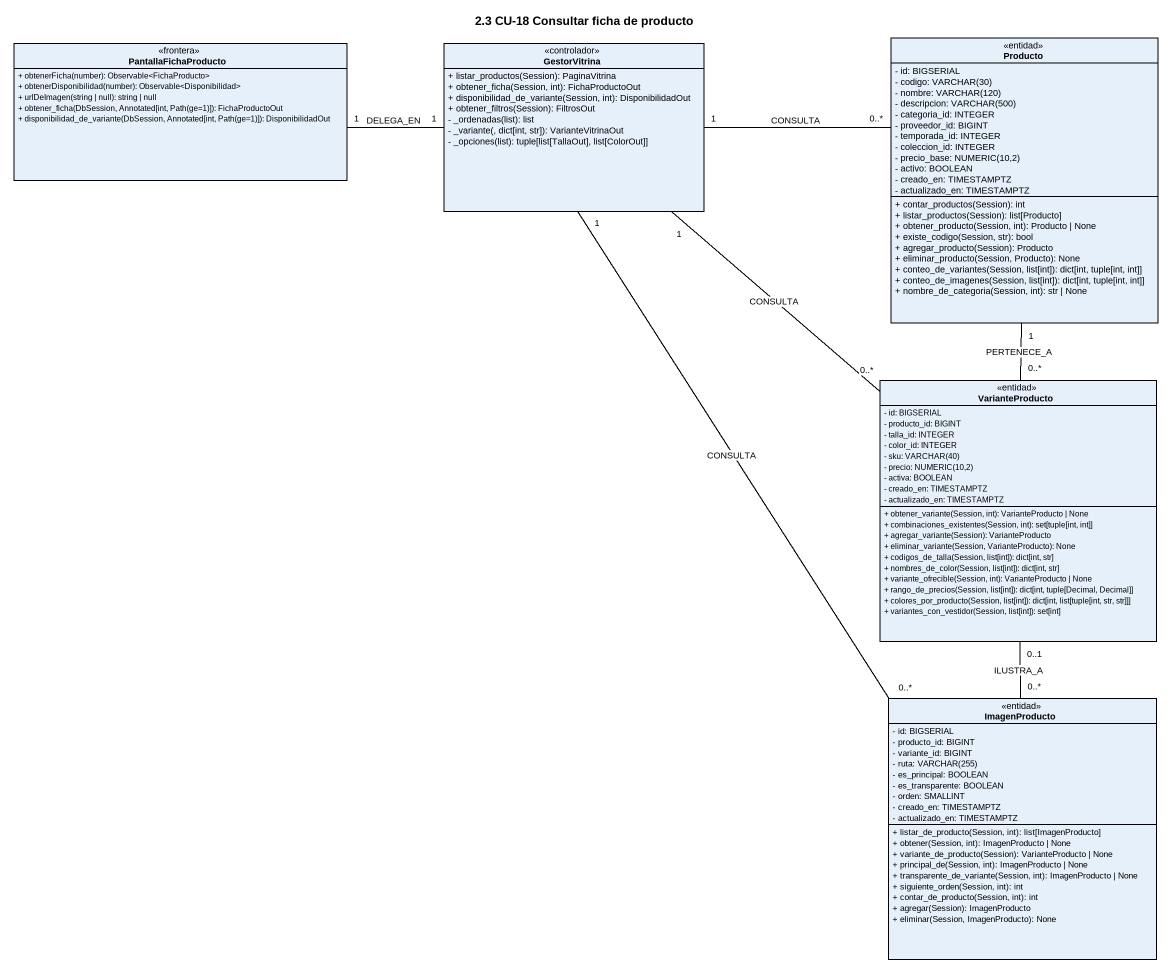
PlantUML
@startuml
title 2.3 CU-18 Consultar ficha de producto
hide circle
hide empty members
skinparam classAttributeIconSize 0
class PantallaFichaProducto <<frontera>> {
  + obtenerFicha(number): Observable<FichaProducto>
  + obtenerDisponibilidad(number): Observable<Disponibilidad>
  + urlDeImagen(string | null): string | null
  + obtener_ficha(DbSession, Annotated[int, Path(ge=1)]): FichaProductoOut
  + disponibilidad_de_variante(DbSession, Annotated[int, Path(ge=1)]): DisponibilidadOut
}
class GestorVitrina <<controlador>> {
  + listar_productos(Session): PaginaVitrina
  + obtener_ficha(Session, int): FichaProductoOut
  + disponibilidad_de_variante(Session, int): DisponibilidadOut
  + obtener_filtros(Session): FiltrosOut
  - _ordenadas(list): list
  - _variante(, dict[int, str]): VarianteVitrinaOut
  - _opciones(list): tuple[list[TallaOut], list[ColorOut]]
}
class Producto <<entidad>> {
  - id: BIGSERIAL
  {field} - codigo: VARCHAR(30)
  {field} - nombre: VARCHAR(120)
  {field} - descripcion: VARCHAR(500)
  - categoria_id: INTEGER
  - proveedor_id: BIGINT
  - temporada_id: INTEGER
  - coleccion_id: INTEGER
  {field} - precio_base: NUMERIC(10,2)
  - activo: BOOLEAN
  - creado_en: TIMESTAMPTZ
  - actualizado_en: TIMESTAMPTZ
  + contar_productos(Session): int
  + listar_productos(Session): list[Producto]
  + obtener_producto(Session, int): Producto | None
  + existe_codigo(Session, str): bool
  + agregar_producto(Session): Producto
  + eliminar_producto(Session, Producto): None
  + conteo_de_variantes(Session, list[int]): dict[int, tuple[int, int]]
  + conteo_de_imagenes(Session, list[int]): dict[int, tuple[int, int]]
  + nombre_de_categoria(Session, int): str | None
}
class VarianteProducto <<entidad>> {
  - id: BIGSERIAL
  - producto_id: BIGINT
  - talla_id: INTEGER
  - color_id: INTEGER
  {field} - sku: VARCHAR(40)
  {field} - precio: NUMERIC(10,2)
  - activa: BOOLEAN
  - creado_en: TIMESTAMPTZ
  - actualizado_en: TIMESTAMPTZ
  + obtener_variante(Session, int): VarianteProducto | None
  + combinaciones_existentes(Session, int): set[tuple[int, int]]
  + agregar_variante(Session): VarianteProducto
  + eliminar_variante(Session, VarianteProducto): None
  + codigos_de_talla(Session, list[int]): dict[int, str]
  + nombres_de_color(Session, list[int]): dict[int, str]
  + variante_ofrecible(Session, int): VarianteProducto | None
  + rango_de_precios(Session, list[int]): dict[int, tuple[Decimal, Decimal]]
  + colores_por_producto(Session, list[int]): dict[int, list[tuple[int, str, str]]]
  + variantes_con_vestidor(Session, list[int]): set[int]
}
class ImagenProducto <<entidad>> {
  - id: BIGSERIAL
  - producto_id: BIGINT
  - variante_id: BIGINT
  {field} - ruta: VARCHAR(255)
  - es_principal: BOOLEAN
  - es_transparente: BOOLEAN
  - orden: SMALLINT
  - creado_en: TIMESTAMPTZ
  - actualizado_en: TIMESTAMPTZ
  + listar_de_producto(Session, int): list[ImagenProducto]
  + obtener(Session, int): ImagenProducto | None
  + variante_de_producto(Session): VarianteProducto | None
  + principal_de(Session, int): ImagenProducto | None
  + transparente_de_variante(Session, int): ImagenProducto | None
  + siguiente_orden(Session, int): int
  + contar_de_producto(Session, int): int
  + agregar(Session): ImagenProducto
  + eliminar(Session, ImagenProducto): None
}
PantallaFichaProducto "1" -right- "1" GestorVitrina : DELEGA_EN
GestorVitrina "1" -right- "0..*" Producto : CONSULTA
GestorVitrina "1" -- "0..*" VarianteProducto : CONSULTA
GestorVitrina "1" -- "0..*" ImagenProducto : CONSULTA
VarianteProducto "0..*" -up- "1" Producto : PERTENECE_A
ImagenProducto "0..*" -up- "0..1" VarianteProducto : ILUSTRA_A
@enduml
